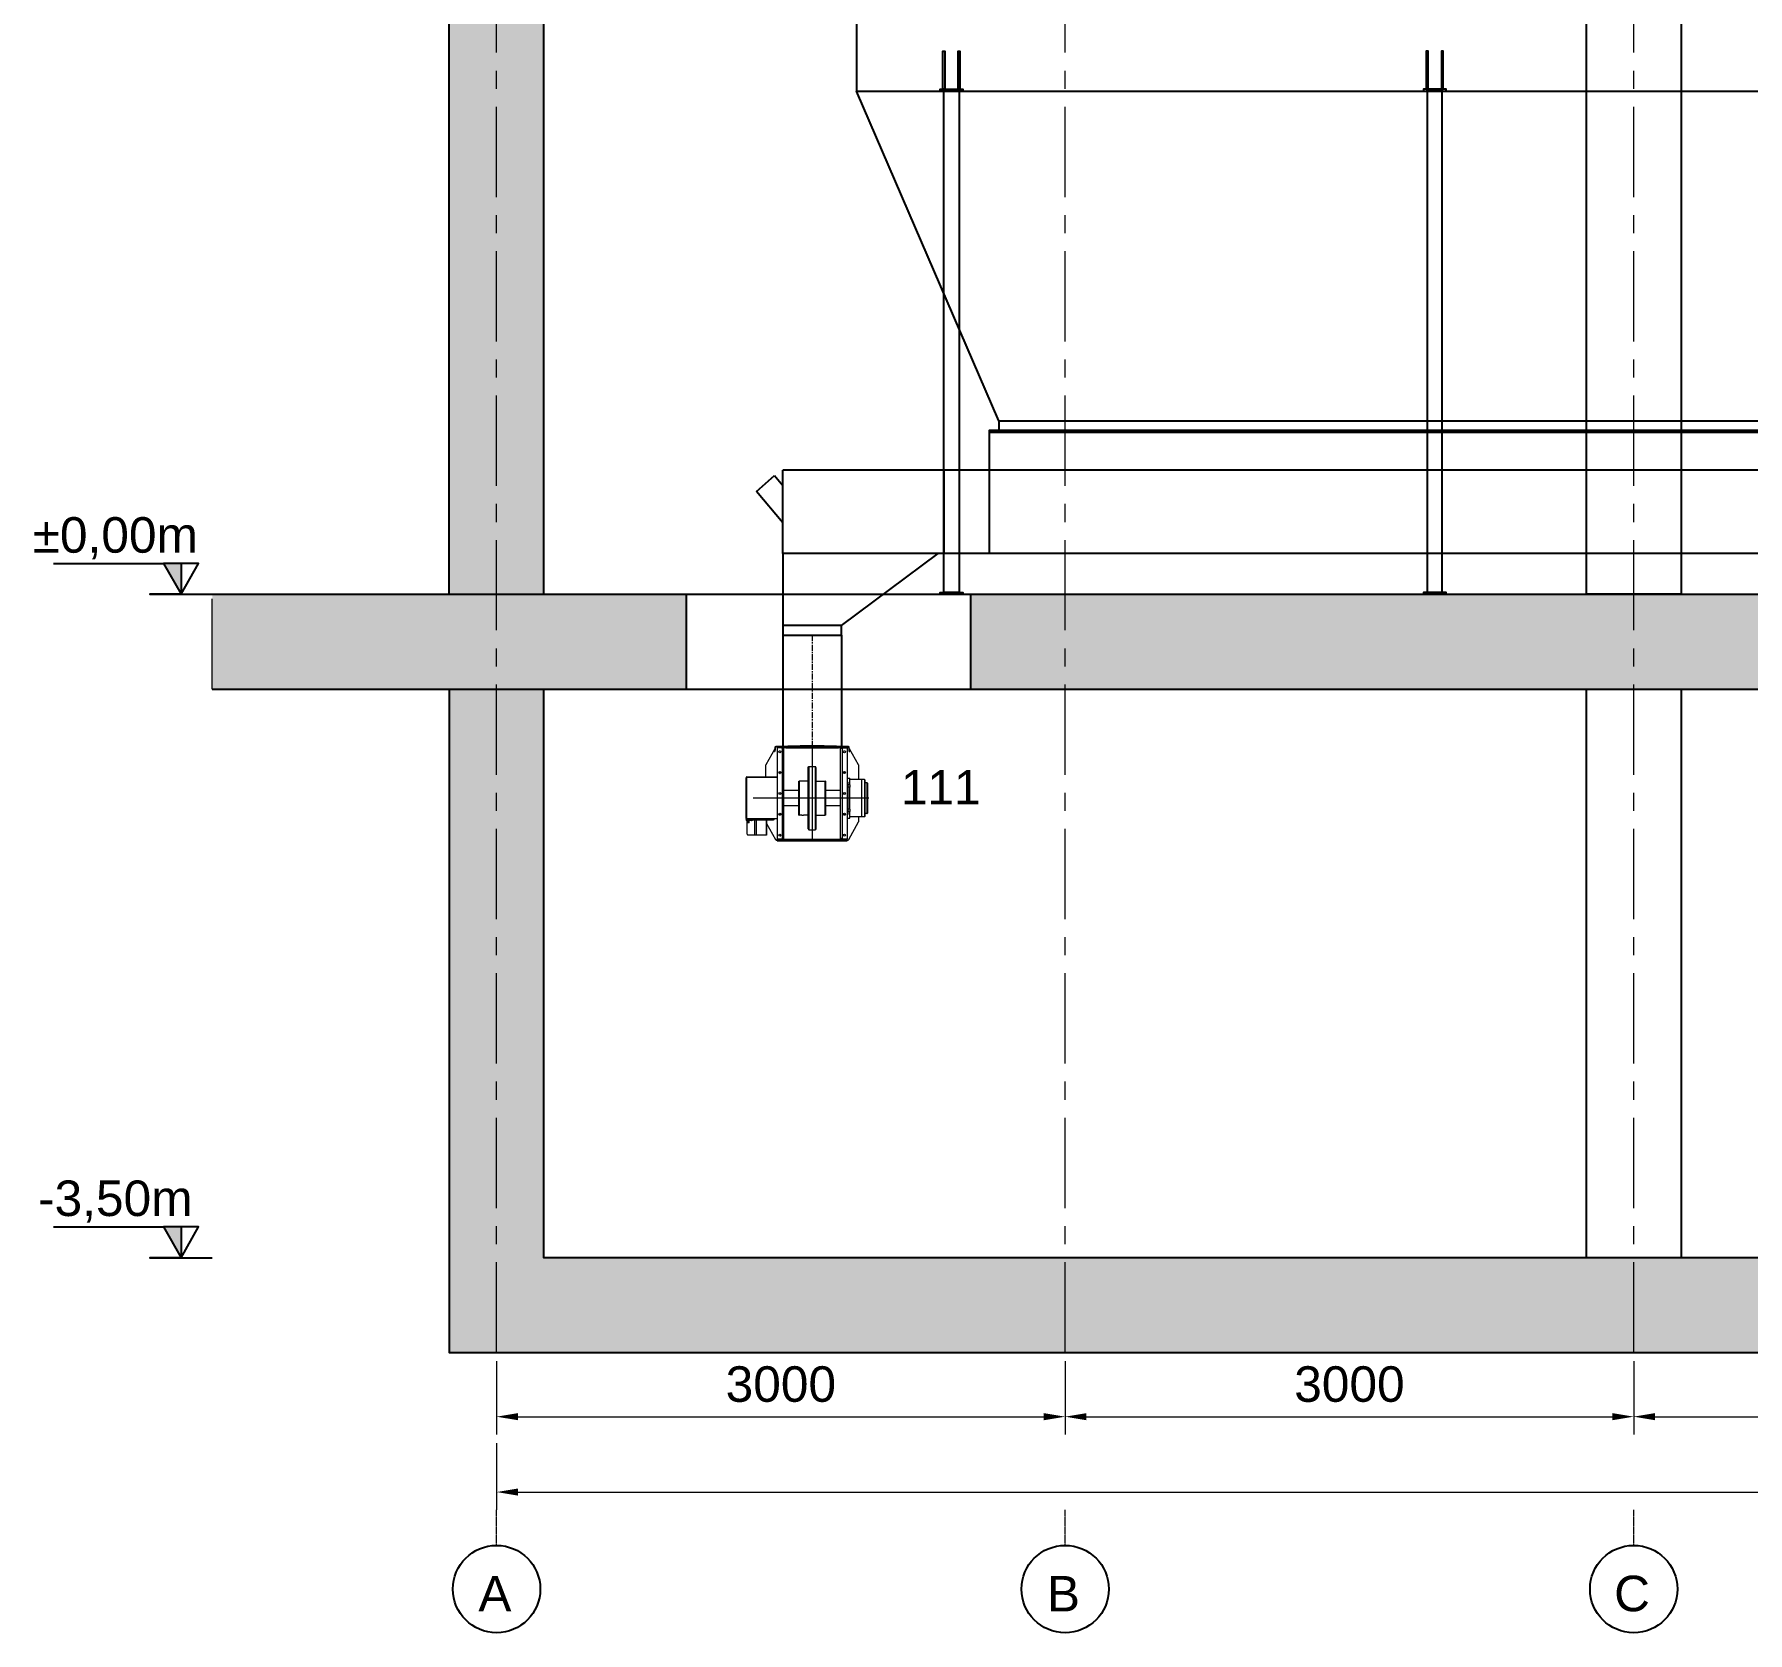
# Model space of a CAD drawing. Header units: millimetres. Extents: x 3220 to 226993, y 817 to 176024.
# Drawn here: x 93065 to 102106, y 130465 to 138899 of the extents above; entities that cross this region are included whole.
import ezdxf

# ---------------------------------------------------------------- set-up
doc = ezdxf.new("R2010")
doc.units = ezdxf.units.MM
doc.linetypes.add('AXES', pattern=[50.8, 31.75, -6.35, 6.35, -6.35])
doc.linetypes.add('CENTER', pattern=[10.16, 6.35, -1.27, 1.27, -1.27])
doc.layers.add('Axe', color=1, linetype='AXES', lineweight=9)
doc.layers.add('Gewinde(DIN)', color=160, linetype='Continuous', lineweight=25)
doc.layers.add('Repère', color=76, linetype='Continuous')
doc.layers.add('Sichtbare Kanten(DIN)', color=7, linetype='Continuous', lineweight=50, true_color=0x3f3f3f)
doc.layers.add('Sichtbare tangentiale Kanten(DIN)', color=7, linetype='Continuous', lineweight=50, true_color=0x3f3f3f)
doc.styles.add('ARIAL_BOLD', font='arial.ttf')
doc.styles.get("Standard").update_dxf_attribs({"font": 'arial.ttf'})
doc.dimstyles.new('ECHE 75', dxfattribs={"dimscale": 75, "dimtxt": 2.5, "dimasz": 1.5, "dimexe": 1.25, "dimexo": 0.625, "dimgap": 1, "dimtad": 1, "dimdec": 0, "dimtxsty": 'ARIAL_BOLD', "dimcen": 2.5, "dimclrd": 4, "dimclre": 4, "dimclrt": 6, "dimadec": 0, "dimazin": 0, "dimtfac": 1, "dimtdec": 0, "dimtmove": 0, "dimatfit": 3, "dimfxl": 1, "dimlwd": 13, "dimlwe": 13, "dimarcsym": 0})

# ---------------------------------------------------------------- blocks, each defined once
blk = doc.blocks.new('niveau')
h = blk.add_hatch(color=1)
h.dxf.hatch_style = 1
h.paths.add_polyline_path([(0, 163.5), (-92.7, 163.5), (0, 0)])
at = {"color": 1}
blk.add_line((0, 163.5), (0, 0), dxfattribs=at)
blk.add_lwpolyline([(-673.5, 163.5), (-92.7, 163.5), (0, 0), (92.7, 163.5), (-92.7, 163.5), (0, 0), (-164.7, 0), (164.7, 0)], dxfattribs=at)
blk = doc.blocks.new('*D608')
at = {"color": 4, "lineweight": 13, "transparency": 16777216}
for p, q in [((95504.1, 131896.8), (95504.1, 131511)), ((98504.1, 131896.8), (98504.1, 131511)), ((95616.6, 131604.7), (98391.6, 131604.7))]:
    blk.add_line(p, q, dxfattribs=at)
at = {"color": 4, "transparency": 16777216}
for points in [[(95616.6, 131623.5), (95616.6, 131586), (95504.1, 131604.7)], [(98391.6, 131623.5), (98391.6, 131586), (98504.1, 131604.7)]]:
    blk.add_solid(points, dxfattribs=at)
at = {"layer": 'Defpoints', "color": 0, "transparency": 16777216}
for p in [(95504.1, 131943.7), (98504.1, 131943.7), (98504.1, 131604.7)]:
    blk.add_point(p, dxfattribs=at)
at = {"color": 6, "transparency": 16777216, "insert": (97004.1, 131775.5), "char_height": 187.5, "attachment_point": 5, "style": 'ARIAL_BOLD'}
blk.add_mtext('3000', dxfattribs=at)
blk = doc.blocks.new('*D609')
at = {"color": 4, "lineweight": 13, "transparency": 16777216}
for p, q in [((98504.1, 131896.8), (98504.1, 131511)), ((101504.1, 131896.8), (101504.1, 131511)), ((98616.6, 131604.7), (101391.6, 131604.7))]:
    blk.add_line(p, q, dxfattribs=at)
at = {"color": 4, "transparency": 16777216}
for points in [[(98616.6, 131623.5), (98616.6, 131586), (98504.1, 131604.7)], [(101391.6, 131623.5), (101391.6, 131586), (101504.1, 131604.7)]]:
    blk.add_solid(points, dxfattribs=at)
at = {"layer": 'Defpoints', "color": 0, "transparency": 16777216}
for p in [(98504.1, 131943.7), (101504.1, 131943.7), (101504.1, 131604.7)]:
    blk.add_point(p, dxfattribs=at)
at = {"color": 6, "transparency": 16777216, "insert": (100004.1, 131775.5), "char_height": 187.5, "attachment_point": 5, "style": 'ARIAL_BOLD'}
blk.add_mtext('3000', dxfattribs=at)
blk = doc.blocks.new('*D610')
at = {"color": 4, "lineweight": 13, "transparency": 16777216}
for p, q in [((101504.1, 131896.8), (101504.1, 131511)), ((104504.1, 131896.8), (104504.1, 131511)), ((101616.6, 131604.7), (104391.6, 131604.7))]:
    blk.add_line(p, q, dxfattribs=at)
at = {"color": 4, "transparency": 16777216}
for points in [[(101616.6, 131623.5), (101616.6, 131586), (101504.1, 131604.7)], [(104391.6, 131623.5), (104391.6, 131586), (104504.1, 131604.7)]]:
    blk.add_solid(points, dxfattribs=at)
at = {"layer": 'Defpoints', "color": 0, "transparency": 16777216}
for p in [(101504.1, 131943.7), (104504.1, 131943.7), (104504.1, 131604.7)]:
    blk.add_point(p, dxfattribs=at)
at = {"color": 6, "transparency": 16777216, "insert": (103004.1, 131775.5), "char_height": 187.5, "attachment_point": 5, "style": 'ARIAL_BOLD'}
blk.add_mtext('3000', dxfattribs=at)
blk = doc.blocks.new('*D613')
at = {"color": 4, "lineweight": 13, "transparency": 16777216}
for p, q in [((95504.1, 131464.1), (95504.1, 131113.2)), ((110504.1, 131464.1), (110504.1, 131113.2)), ((95616.6, 131207), (110391.6, 131207))]:
    blk.add_line(p, q, dxfattribs=at)
at = {"color": 4, "transparency": 16777216}
for points in [[(95616.6, 131225.7), (95616.6, 131188.2), (95504.1, 131207)], [(110391.6, 131225.7), (110391.6, 131188.2), (110504.1, 131207)]]:
    blk.add_solid(points, dxfattribs=at)
at = {"layer": 'Defpoints', "color": 0, "transparency": 16777216}
for p in [(95504.1, 131511), (110504.1, 131511), (110504.1, 131207)]:
    blk.add_point(p, dxfattribs=at)
at = {"color": 6, "transparency": 16777216, "insert": (103004.1, 131377.7), "char_height": 187.5, "attachment_point": 5, "style": 'ARIAL_BOLD'}
blk.add_mtext('15000', dxfattribs=at)
blk = doc.blocks.new('109')
for p, q in [((-12150, -40), (-12150, -430)), ((-12150, -430), (-50, -430)), ((-11400, -2170), (-12150, -430)), ((-11400, -2170), (-800, -2170)), ((-11400, -2170), (-11400, -2220)), ((-11690, -3075), (-11610, -3075)), ((-9060, -3075), (-9140, -3075))]:
    blk.add_line(p, q)
for points in [[(-11685, -420), (-11695, -420), (-11695, -220), (-11685, -220)], [(-11605, -420), (-11615, -420), (-11615, -220), (-11605, -220)], [(-9145, -420), (-9135, -420), (-9135, -220), (-9145, -220)], [(-9065, -420), (-9055, -420), (-9055, -220), (-9065, -220)], [(-11590, -430), (-11710, -430), (-11710, -420), (-11590, -420)], [(-11610, -3075), (-11690, -3075), (-11690, -430), (-11610, -430)], [(-9160, -430), (-9040, -430), (-9040, -420), (-9160, -420)], [(-9140, -3075), (-9060, -3075), (-9060, -430), (-9140, -430)], [(-11450, -2230), (-750, -2230), (-750, -2220), (-11450, -2220)], [(-11590, -3085), (-11710, -3085), (-11710, -3075), (-11590, -3075)], [(-9160, -3085), (-9040, -3085), (-9040, -3075), (-9160, -3075)]]:
    blk.add_lwpolyline(points, close=True)
blk = doc.blocks.new('110')
at = {"color": 5}
for p, q in [((-11510, 200), (-11510, -440)), ((0, 0, 0), (-12600, 0, 0)), ((-11750, 0), (-11750, -440)), ((-12739, -112.7), (-12643.7, -28.5)), ((-12643.7, -28.5), (-12600, -80.6)), ((-12600, -278.3), (-12739, -112.7)), ((-12600, -440), (-12600, -870)), ((-12290, -820), (-11780, -440)), ((-12290, -820), (-12600, -820)), ((-12600, -870), (-12290, -870)), ((-12290, -870), (-12290, -820))]:
    blk.add_line(p, q, dxfattribs=at)
for points in [[(-11510, 200), (-810, 200)], [(0, 0), (0, -440), (-12600, -440), (-12600, 0)]]:
    blk.add_lwpolyline(points, dxfattribs=at)
blk = doc.blocks.new('TKF 300 tondeur R')
at = {"color": 1, "lineweight": 0}
for p, q in [((0, 265.5), (0, -224.5)), ((298.6, 0), (-311.9, 0))]:
    blk.add_line(p, q, dxfattribs=at)
at = {"layer": 'Gewinde(DIN)', "color": 5, "lineweight": 0}
for p, q in [((-339.8, -116.5), (-339.8, -129.5)), ((-333.2, -129.5), (-333.2, -116.5))]:
    blk.add_line(p, q, dxfattribs=at)
at = {"layer": 'Sichtbare Kanten(DIN)', "color": 5, "lineweight": 0}
for p, q in [((-0.1, 277.5), (-192.3, 272.5)), ((-0.1, 275.5), (-192.3, 270.5)), ((-115.9, 272.5), (115.9, 272.5)), ((192.3, 272.5), (0.1, 277.5)), ((192.3, 270.5), (0.1, 275.5)), ((-197, 260.1), (-245, 175)), ((-198.2, 246.6), (-197.3, 256.6)), ((-198.2, 246.6), (-196.2, 246.4)), ((-196.2, 268.8), (-197.3, 256.6)), ((-195.3, 256.4), (-196.2, 246.4)), ((-194.2, 268.7), (-195.3, 256.4)), ((-192.9, 267.4), (-194.6, 264.3)), ((-158, 270.5), (-185, 270.5)), ((-185, 270.5), (-185, 266.5)), ((-158, 266.5), (-185, 266.5)), ((-158, 266), (-185, 266)), ((-185, 266), (-185, -216)), ((-158, 270.5), (-158, 266.5)), ((-158, 262.5), (-158, 266)), ((-158, 262.5), (-150, 262.5)), ((-150, -212.5), (-150, 262.5)), ((-149.5, 269.5), (-139.5, 269.5)), ((-149.5, 269.5), (-149.5, 265.5)), ((-139.5, 265.5), (-149.5, 265.5)), ((-139.5, 269.5), (139.5, 269.5)), ((-139.5, 265.5), (139.5, 265.5)), ((139.5, 269.5), (149.5, 269.5)), ((149.5, 265.5), (139.5, 265.5)), ((149.5, 265.5), (149.5, 269.5)), ((158, 262.5), (150, 262.5)), ((150, -212.5), (150, 262.5)), ((158, 270.5), (185, 270.5)), ((158, 270.5), (158, 266.5)), ((158, 266.5), (185, 266.5)), ((158, 266), (185, 266)), ((158, 262.5), (158, 266)), ((185, 270.5), (185, 266.5)), ((185, 266), (185, -216)), ((194.6, 264.3), (192.9, 267.4)), ((195.3, 256.4), (194.2, 268.7)), ((196.2, 246.4), (195.3, 256.4)), ((197.3, 256.6), (196.2, 268.8)), ((196.2, 246.4), (198.2, 246.6)), ((245, 175), (197, 260.1)), ((197.3, 256.6), (198.2, 246.6)), ((-343.9, 107.9), (-348.5, 107.9)), ((-348.5, -106.9), (-348.5, 107.9)), ((-343.9, 112.5), (-185, 112.5)), ((-343.9, 110.5), (-343.9, 112.5)), ((-185, 110.5), (-343.9, 110.5)), ((-343.9, 110), (-185, 110)), ((-343.9, 107.9), (-343.9, 110)), ((-245, 112.5), (-245, 175)), ((-245, 110), (-245, 110.5)), ((-175.5, 134.5), (-169.9, 134.5)), ((-168.5, 131.4), (-169.6, 129.5)), ((-168.5, 129.7), (-168.5, 140.3)), ((-165.5, 138.2), (-165.5, 131.8)), ((-20, 162.5), (-18, 167.5)), ((-20, -162.5), (-20, 162.5)), ((-18, 167.5), (-18, -167.5)), ((-18, 167.5), (18, 167.5)), ((18, -167.5), (18, 167.5)), ((20, 162.5), (18, 167.5)), ((20, 162.5), (20, -162.5)), ((165.5, 131.8), (165.5, 138.2)), ((168.5, 140.3), (168.5, 129.7)), ((168.5, 131.4), (169.6, 129.5)), ((175.5, 134.5), (169.9, 134.5)), ((185, 105), (190.2, 105)), ((190.2, 105), (198.5, 105)), ((198.5, 70.9), (198.5, 105)), ((259.7, 98.5), (198.5, 98.5)), ((245, 175), (245, 98.5)), ((259.7, 99), (259.7, -99)), ((275.6, 99), (259.7, 99)), ((277.6, 97), (277.6, -97)), ((-173.5, 20.8), (-173.5, 29.2)), ((-165.5, 28.2), (-165.5, 21.8)), ((-70, 40), (-150, 40)), ((-70, 89), (-69, 90)), ((-70, -89), (-70, 89)), ((-69, 90), (-69, -90)), ((-20, 90), (-69, 90)), ((20, 90), (69, 90)), ((69, -90), (69, 90)), ((70, 89), (69, 90)), ((70, 89), (70, -89)), ((70, 45), (71.2, 45)), ((71.2, 45), (71.2, 40)), ((150, 40), (71.2, 40)), ((165.5, 21.8), (165.5, 28.2)), ((173.5, 29.2), (173.5, 20.8)), ((190.2, 0), (190.2, 85)), ((198.5, 58.7), (190.2, 58.7)), ((198.5, 70.9), (198.5, 58.7)), ((198.5, -58.7), (198.5, 58.7)), ((288.8, 81.5), (278.6, 81.5)), ((291.6, 78.8), (291.6, -78.7)), ((-173.5, -87.5), (-173.5, -80.8)), ((-173.5, -89.2), (-173.5, -87.5)), ((-165.5, -81.8), (-165.5, -88.2)), ((-70, -40), (-150, -40)), ((-70, -89), (-69, -90)), ((-54.2, -90), (-69, -90)), ((-20, -90), (-45.8, -90)), ((20, -90), (69, -90)), ((70, -89), (69, -90)), ((150, -40), (70, -40)), ((165.5, -88.2), (165.5, -81.8)), ((173.5, -80.8), (173.5, -87.5)), ((173.5, -87.5), (173.5, -89.2)), ((190.2, -85), (190.2, 0)), ((198.5, -58.7), (190.2, -58.7)), ((198.5, -58.7), (198.5, -70.9)), ((198.5, -105), (198.5, -70.9)), ((288.8, -81.5), (278.6, -81.5)), ((-343.9, -106.9), (-348.5, -106.9)), ((-348.5, -111.5), (-343.5, -111.5)), ((-348.5, -111.5), (-348.5, -114.5)), ((-343.5, -114.5), (-348.5, -114.5)), ((-348.3, -116.5), (-348.3, -114.5)), ((-348.3, -116.5), (-348.2, -116.5)), ((-348.2, -114.5), (-348.2, -116.5)), ((-348.2, -116.5), (-330.2, -116.5)), ((-343.9, -109), (-343.9, -106.9)), ((-185, -109), (-343.9, -109)), ((-343.9, -109.5), (-326.5, -109.5)), ((-343.9, -111.5), (-343.9, -109.5)), ((-343.5, -111.5), (-204.5, -111.5)), ((-343.5, -114.5), (-204.5, -114.5)), ((-342.6, -189.5), (-342.6, -119.5)), ((-340.5, -128.7), (-340.5, -116.5)), ((-340.5, -128.7), (-332.5, -128.7)), ((-339.7, -129.5), (-340.5, -128.7)), ((-333.3, -129.5), (-339.7, -129.5)), ((-333.3, -129.5), (-332.5, -128.7)), ((-332.5, -128.7), (-332.5, -116.5)), ((-331.8, -119.5), (-332.5, -119.5)), ((-331.8, -118.5), (-331.8, -119.5)), ((-330.2, -116.5), (-321, -116.5)), ((-326.5, -109.5), (-326.5, -111.5)), ((-319.3, -119.5), (-319.3, -118.5)), ((-318.3, -119.5), (-319.3, -119.5)), ((-318.3, -114.5), (-318.3, -119.5)), ((-245, -111.5), (-245, -109)), ((-240.4, -114.5), (-240.4, -194.5)), ((-240.4, -133.2), (-192.9, -217.4)), ((-20, -162.5), (-18, -167.5)), ((-18, -167.5), (18, -167.5)), ((20, -162.5), (18, -167.5)), ((185, -105), (190.2, -105)), ((190.2, -105), (198.5, -105)), ((192.9, -217.4), (245, -125)), ((259.7, -98.5), (198.5, -98.5)), ((245, -98.5), (245, -125)), ((275.6, -99), (259.7, -99)), ((-302, -194.5), (-339.9, -194.5)), ((-295, -194.5), (-302, -194.5)), ((-240.8, -194.5), (-295, -194.5)), ((-240.8, -194.5), (-240.4, -194.5)), ((-185, -216), (-158, -216)), ((-158, -216.5), (-185, -216.5)), ((-185, -220.5), (-185, -216.5)), ((-158, -220.5), (-185, -220.5)), ((185, -220.5), (-185, -220.5)), ((-185, -220.5), (-185, -224.5)), ((-185, -224.5), (185, -224.5)), ((-166, -196), (-166, -191.2)), ((-166, -198), (-166, -196)), ((-166, -198), (-165.4, -198)), ((-158, -216), (-158, -212.5)), ((-158, -212.5), (-150, -212.5)), ((-158, -220.5), (-158, -216.5)), ((-149.5, -215.5), (-139.5, -215.5)), ((-149.5, -215.5), (-149.5, -219.5)), ((-139.5, -219.5), (-149.5, -219.5)), ((-139.5, -215.5), (139.5, -215.5)), ((-139.5, -219.5), (139.5, -219.5)), ((139.5, -215.5), (149.5, -215.5)), ((149.5, -219.5), (139.5, -219.5)), ((149.5, -219.5), (149.5, -215.5)), ((158, -212.5), (150, -212.5)), ((158, -216), (158, -212.5)), ((185, -216), (158, -216)), ((158, -216.5), (185, -216.5)), ((158, -220.5), (158, -216.5)), ((158, -220.5), (185, -220.5)), ((165.4, -198), (166, -198)), ((166, -196), (166, -191.2)), ((166, -196), (166, -198)), ((185, -220.5), (185, -216.5)), ((185, -220.5), (185, -224.5))]:
    blk.add_line(p, q, dxfattribs=at)
for centre in [(-170, 245), (170, 245), (-170, 135), (170, 135), (-170, 25), (170, 25), (-170, -85), (170, -85), (-170, -195), (170, -195)]:
    blk.add_circle(centre, 5.5, dxfattribs=at)
for centre, radius, start, end in [((-192.2, 268.5), 4, 91.5, 175), ((0, 273.5), 4, 88.5, 91.5), ((0, 273.5), 2, 88.5, 91.5), ((192.2, 268.5), 4, 5, 88.5), ((-192.2, 268.5), 2, 91.5, 175), ((-184.2, 262.5), 10, 126.31224, 150.57254), ((-158, 262.5), 8, 0, 90), ((-158, 262.5), 4, 0, 90), ((158, 262.5), 8, 90, 180), ((158, 262.5), 4, 90, 180), ((184.2, 262.5), 10, 29.42746, 53.68776), ((192.2, 268.5), 2, 5, 88.5), ((-343.9, 107.9), 4.6, 90, 180), ((-343.9, 107.9), 2.6, 90, 180), ((275.6, 97), 2, 0, 90), ((278.6, 82.5), 1, 180, 270), ((288.8, 78.8), 2.75, 0, 90), ((278.6, -82.5), 1, 90, 180), ((288.8, -78.7), 2.75, 270, 0), ((-343.9, -106.9), 4.6, 180, 270), ((-343.9, -106.9), 2.6, 180, 270), ((-204.5, -108.5), 6, 270, 355.21981), ((-204.5, -108.5), 3, 270, 350.40593), ((275.6, -97), 2, 270, 0), ((-184.2, -212.5), 10, 209.42746, 265.17967), ((-158, -212.5), 4, 270, 0), ((-158, -212.5), 8, 270, 0), ((158, -212.5), 8, 180, 270), ((158, -212.5), 4, 180, 270), ((184.2, -212.5), 10, 274.82033, 330.57254)]:
    blk.add_arc(centre, radius, start, end, dxfattribs=at)
for centre, major_axis, ratio, start_param, end_param in [((-339.9, -119.5), (0, 5), 0.529919, 0.927295, 1.570796), ((-333.5, -118.5), (0, -2), 0.848048, 1.570796, 2.489627), ((-321, -118.5), (0, 4), 0.848048, 5.33487, 6.283185), ((-321, -118.5), (0, 2), 0.848048, 4.712389, 6.283185), ((-320.4, -118.5), (0, 4), 0.842966, 5.615265, 6.283185), ((-339.9, -189.5), (0, -5), 0.529919, 4.712389, 6.283185)]:
    blk.add_ellipse(centre, major_axis=major_axis, ratio=ratio, start_param=start_param, end_param=end_param, dxfattribs=at)
for points, weights in [([(-169.9, 134.5), (-169, 137.7), (-169, 140.4)], [1, 1.08361995156, 1.07684207552]), ([(-169.6, 129.5), (-168.4, 132), (-169.9, 134.5)], [1.02248935029, 1.14249247398, 1]), ([(169, 140.4), (169, 137.7), (169.9, 134.5)], [1.07684207552, 1.08361995156, 1]), ([(169.9, 134.5), (168.4, 132), (169.6, 129.5)], [1, 1.14249247398, 1.02248935029])]:
    blk.add_rational_spline(points, weights, degree=2, dxfattribs=at)
for points, knots in [([(71.2, 40), (71.2, 40), (70.9, 39.9), (70.2, 39.7), (70.1, 39.7), (70, 39.7)], [-1.6667211, -1.6667211, -1.6667211, -1.6667211, -1.250084, -1.250084, -1.1689633, -1.1689633, -1.1689633, -1.1689633]), ([(-54.2, -90), (-54.2, -90), (-54.1, -90), (-53.7, -90), (-53.3, -90), (-52.6, -89.9), (-52.1, -89.9), (-51.1, -89.9), (-50.5, -89.9), (-49.5, -89.9), (-48.9, -89.9), (-47.9, -89.9), (-47.4, -89.9), (-46.7, -90), (-46.3, -90), (-45.9, -90), (-45.8, -90), (-45.8, -90)], [0.631123, 0.631123, 0.631123, 0.631123, 0.788904, 0.788904, 0.946685, 0.946685, 1.104466, 1.104466, 1.262247, 1.262247, 1.420027, 1.420027, 1.577808, 1.577808, 1.735589, 1.735589, 1.89337, 1.89337, 1.89337, 1.89337])]:
    blk.add_open_spline(points, degree=3, knots=knots, dxfattribs=at)
at = {"layer": 'Sichtbare tangentiale Kanten(DIN)', "color": 5, "lineweight": 0}
for p, q in [((-192.3, 270.5), (-192.3, 272.5)), ((-0.1, 275.5), (-0.1, 277.5)), ((0.1, 275.5), (0.1, 277.5)), ((192.3, 270.5), (192.3, 272.5)), ((-195.3, 256.4), (-197.3, 256.6)), ((-194.2, 268.7), (-196.2, 268.8)), ((-158, 262.5), (-158, -212.5)), ((-139.5, 265.5), (-139.5, 269.5)), ((139.5, 269.5), (139.5, 265.5)), ((158, 262.5), (158, -212.5)), ((194.2, 268.7), (196.2, 268.8)), ((197.3, 256.6), (195.3, 256.4)), ((-343.9, -106.9), (-343.9, 107.9)), ((275.6, 99), (275.6, -99)), ((185, 85), (190.2, 85)), ((198.5, 70.9), (190.2, 70.9)), ((278.6, 81.5), (278.6, -81.5)), ((288.8, 81.5), (288.8, -81.5)), ((-173.5, -85), (-175.5, -85)), ((-165.5, -87.5), (-173.5, -87.5)), ((173.5, -87.5), (165.5, -87.5)), ((173.5, -85), (175.5, -85)), ((185, -85), (190.2, -85)), ((198.5, -70.9), (190.2, -70.9)), ((-343.5, -114.5), (-343.5, -111.5)), ((-319.3, -118.5), (-331.8, -118.5)), ((-330.2, -116.5), (-330.2, -114.5)), ((-321, -116.5), (-321, -114.5)), ((-319.3, -118.5), (-318.3, -118.5)), ((-302, -194.5), (-302, -114.5)), ((-295, -114.5), (-295, -194.5)), ((-240.8, -194.5), (-240.8, -114.5)), ((-164.6, -196), (-166, -196)), ((-139.5, -219.5), (-139.5, -215.5)), ((139.5, -215.5), (139.5, -219.5)), ((166, -196), (164.6, -196))]:
    blk.add_line(p, q, dxfattribs=at)
blk = doc.blocks.new('111 L')
blk.add_blockref('TKF 300 tondeur R', (0, -265.5))
blk = doc.blocks.new('section 3-2')
h = blk.add_hatch()
h.set_pattern_fill('AR-CONC', color=256, scale=3)
h.set_pattern_definition([(50, (0, 1000), (546.554, -47.817), [57.15, -628.65]), (355, (0, 1000), (-105.73, 573.17), [45.72, -502.922]), (100.4514, (45.55, 996), (440.824, 525.353), [48.57, -534.27]), (46.184, (0, 1152.4), (813.237, -126.127), [85.725, -942.975]), (96.6356, (67.8, 1141.9), (712.212, 742.28), [72.855, -801.407]), (351.184, (0, 1152.4), (712.212, 742.28), [68.58, -754.38]), (21, (76.2, 1114.3), (454.843, -306.796), [57.15, -628.65]), (326, (76.2, 1114.3), (185.406, 552.564), [45.72, -502.92]), (71.4514, (114.1, 1088.73), (640.25, 245.768), [48.57, -534.27]), (37.5, (0, 1000), (9.2658, 253.665), [0, -496.824, 0, -510.54, 0, -504.825]), (7.5, (0, 1000), (200.459, 300.5417), [0, -291.084, 0, -485.394, 0, -192.405]), (327.5, (-169.93, 1000), (406.7718, -17.1862), [0, -190.5, 0, -594.36, 0, -788.67]), (317.5, (-246.13, 1000), (444.3875, 76.2795), [0, -247.65, 0, -394.716, 0, -560.07])])
h.paths.add_polyline_path([(0, 4500), (-250, 4500), (-250, 0), (0, 0)])
h.paths.add_polyline_path([(250, 4500), (0, 4500), (0, 0), (250, 0)])
h.paths.add_polyline_path([(0, 5000), (-250, 5000), (-250, 4500), (0, 4500)])
h.paths.add_polyline_path([(14750, 5000), (15000, 5000), (15000, 4500), (14750, 4500)])
h.paths.add_polyline_path([(15000, 5000), (14750, 5000), (14750, 4500), (15000, 4500)], flags=17)
h.paths.add_polyline_path([(15250, 5000), (15000, 5000), (15000, 4500), (15250, 4500)])
h.paths.add_polyline_path([(15250, 4500), (15000, 4500), (15000, 0), (15250, 0)])
h.paths.add_polyline_path([(15000, 4500), (14750, 4500), (14750, 0), (15000, 0)])
h.paths.add_polyline_path([(1350, 4500), (1350, 5000), (0, 5000), (0, 4500)])
h.paths.add_polyline_path([(14150, 5000), (14150, 4500), (15000, 4500), (15000, 5000)])
h = blk.add_hatch()
h.set_pattern_fill('AR-CONC', color=256, scale=3)
h.paths.add_polyline_path([(-250, 0), (-1500, 0), (-1500, -500), (-250, -500)])
h.paths.add_polyline_path([(0, 0), (-250, 0), (-250, -500), (0, -500)])
h.paths.add_polyline_path([(250, 0), (0, 0), (0, -500), (250, -500)])
h.paths.add_polyline_path([(6000, 0), (3000, 0), (3000, -500), (3250, -500), (6000, -500)])
h.paths.add_polyline_path([(9000, 0), (6000, 0), (6000, -500), (6250, -500), (9000, -500)])
h.paths.add_polyline_path([(12000, 0), (9000, 0), (9000, -500), (9250, -500), (12000, -500)])
h.paths.add_polyline_path([(14750, 0), (12000, 0), (12000, -500), (14750, -500)])
h.paths.add_polyline_path([(14750, 0), (14750, -500)])
h.paths.add_polyline_path([(15000, 0), (14750, 0), (14750, -500), (15000, -500)])
h.paths.add_polyline_path([(15250, 0), (15000, 0), (15000, -500), (15250, -500)])
h.paths.add_polyline_path([(16500, 0), (15250, 0), (15250, -500), (16500, -500)])
h.paths.add_polyline_path([(1000, -500), (1000, 0), (250, 0), (250, -500)])
h.paths.add_polyline_path([(2500, 0), (2500, -500), (3000, -500), (3000, 0)])
h = blk.add_hatch()
h.set_pattern_fill('AR-CONC', color=256, scale=3)
h.paths.add_polyline_path([(0, -500), (-250, -500), (-250, -4000), (0, -4000)])
h.paths.add_polyline_path([(250, -500), (0, -500), (0, -4000), (3000, -4000), (3000, -3500), (2750, -3500), (250, -3500)])
h.paths.add_polyline_path([(6000, -3500), (3000, -3500), (3000, -4000), (6000, -4000)])
h.paths.add_polyline_path([(9000, -3500), (8750, -3500), (6000, -3500), (6000, -4000), (9000, -4000)])
h.paths.add_polyline_path([(12000, -3500), (9000, -3500), (9000, -4000), (12000, -4000)])
h.paths.add_polyline_path([(15000, -3500), (12000, -3500), (12000, -4000), (15000, -4000)])
h.paths.add_polyline_path([(15000, -500), (14750, -500), (14750, -3500), (15000, -3500), (15000, -4000)])
h.paths.add_polyline_path([(15250, -500), (15000, -500), (15000, -4000), (15250, -4000)])
for p, q in [((-1500, 0), (16500, 0)), ((1000, 0), (1000, -500)), ((2500, 0), (2500, -500)), ((-1500, -500), (16500, -500))]:
    blk.add_line(p, q)
for points in [[(-250, 0), (-250, 5000), (15250, 5000)], [(250, 0), (250, 4500), (15250, 4500)], [(-250, -500), (-250, -4000), (15250, -4000), (15250, -500)], [(14750, -500), (14750, -3500), (250, -3500), (250, -500)]]:
    blk.add_lwpolyline(points)
at = {"color": 0}
for points in [[(5750, 4500), (6250, 4500), (6250, 0), (5750, 0)], [(5750, -500), (6250, -500), (6250, -3500), (5750, -3500)]]:
    blk.add_lwpolyline(points, close=True, dxfattribs=at)
at = {"layer": 'Axe', "ltscale": 15}
for p, q in [((6000, -4000), (6000, 33046.2)), ((3000, -4000), (3000, 32505.5)), ((0, -4000), (0, 32000)), ((-1500, -500), (-1500, 0))]:
    blk.add_line(p, q, dxfattribs=at)

msp = doc.modelspace()

# ---------------------------------------------------------------- linework, layer by layer
at = {"color": 4}
for p, q in [((97014.1, 135728.7), (97014.1, 135141.1)), ((97324.1, 135728.7), (97324.1, 135140.9))]:
    msp.add_line(p, q, dxfattribs=at)
at = {"color": 1, "linetype": 'CENTER', "lineweight": 9}
for p, q in [((95504.1, 130925.7), (95504.1, 131113.2)), ((98504.1, 130925.7), (98504.1, 131113.2)), ((101504.1, 130925.7), (101504.1, 131113.2))]:
    msp.add_line(p, q, dxfattribs=at)
at = {"color": 5}
for centre in [(95504.1, 130695.2), (98504.1, 130695.2), (101504.1, 130695.2)]:
    msp.add_circle(centre, 230.5, dxfattribs=at)
at = {"layer": 'Axe'}
msp.add_line((97169.1, 135728.7), (97169.1, 135133.7), dxfattribs=at)

# ---------------------------------------------------------------- block references
for name, p in [('section 3-2', (95504.1, 135943.7)), ('niveau', (93839.4, 135943.7)), ('niveau', (93839.4, 132443.7))]:
    msp.add_blockref(name, p)
at = {"color": 0}
for name, p in [('109', (109554.1, 139028.7)), ('110', (109614.1, 136598.7)), ('111 L', (97169.1, 135133.7))]:
    msp.add_blockref(name, p, dxfattribs=at)

# ---------------------------------------------------------------- texts
at = {"color": 6, "char_height": 187.5, "attachment_point": 5, "style": 'ARIAL_BOLD'}
for s, insert in [('{\\C1;%%P0,00m}', (93492.4, 136239.7)), ('{\\C1;-3,50m}', (93492.4, 132739.7))]:
    msp.add_mtext(s, dxfattribs=dict(at, insert=insert))
at = {"char_height": 187.5, "attachment_point": 5, "style": 'ARIAL_BOLD'}
for s, insert in [('A', (95495.3, 130670.6)), ('B', (98495.3, 130670.6)), ('C', (101495.3, 130670.6))]:
    msp.add_mtext(s, dxfattribs=dict(at, insert=insert))
at = {"layer": 'Repère', "insert": (97638, 135015.9), "char_height": 180, "attachment_point": 1}
msp.add_mtext_dynamic_manual_height_columns('111', width=640.844, gutter_width=12.5, heights=[0], dxfattribs=at)

# ---------------------------------------------------------------- dimensions: what is measured, and where the dimension line sits
for base, p1, p2, picture, middle in [((98504.1, 131604.7), (95504.1, 131943.7), (98504.1, 131943.7), '*D608', (97004.1, 131775.5)), ((101504.1, 131604.7), (98504.1, 131943.7), (101504.1, 131943.7), '*D609', (100004.1, 131775.5)), ((104504.1, 131604.7), (101504.1, 131943.7), (104504.1, 131943.7), '*D610', (103004.1, 131775.5)), ((110504.1, 131207), (95504.1, 131511), (110504.1, 131511), '*D613', (103004.1, 131377.7))]:
    dim = msp.add_linear_dim(base=base, p1=p1, p2=p2, dimstyle='ECHE 75')
    dim.commit()
    dim.dimension.update_dxf_attribs({"geometry": picture, "text_midpoint": middle})

doc.saveas('drawing.dxf')
